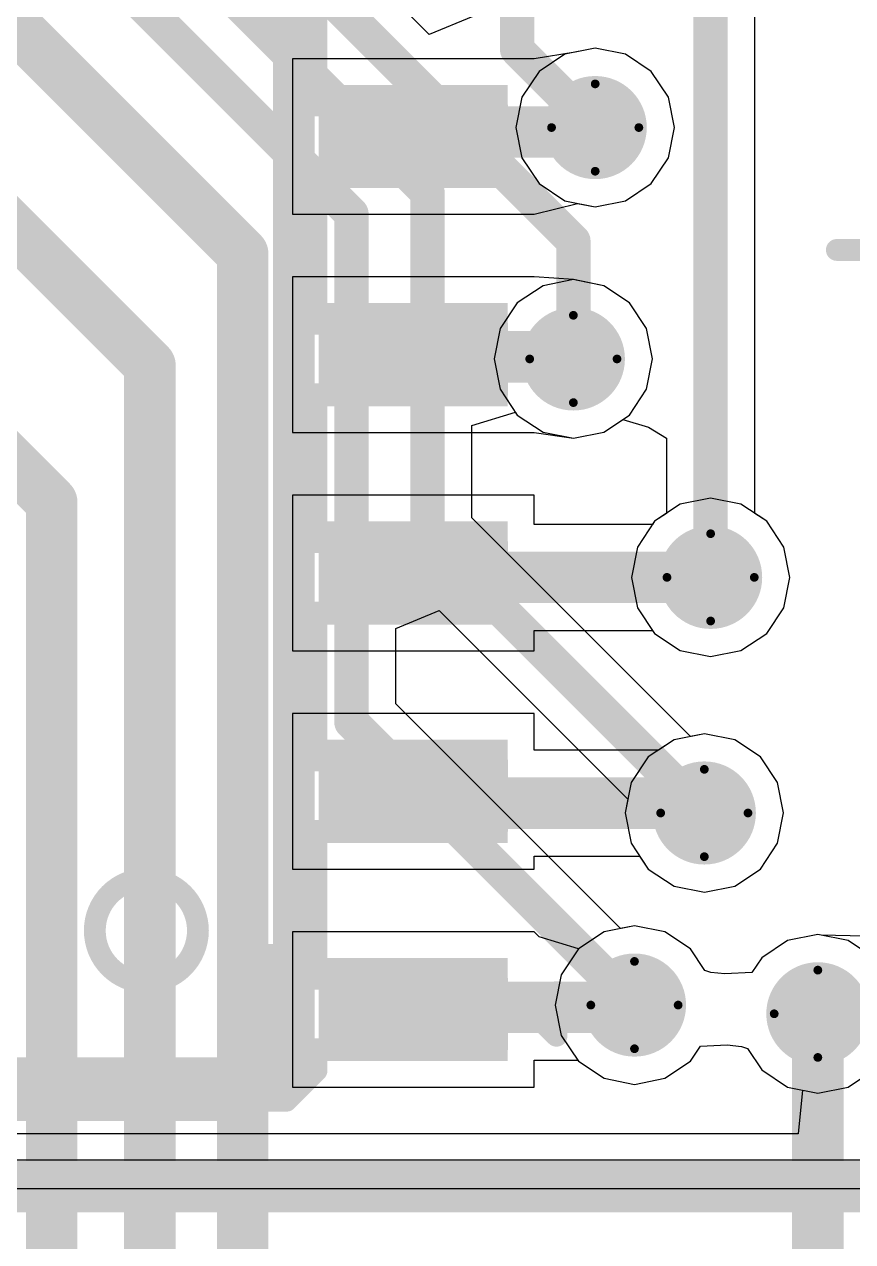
# Model space of a CAD drawing. Header units: millimetres. Extents: x -16 to 330, y -45 to 150.
# Drawn here: x 73.06 to 77.88, y 20.24 to 27.32 of the extents above; entities that cross this region are included whole.
import ezdxf

# ---------------------------------------------------------------- set-up
doc = ezdxf.new("R2010")
doc.units = ezdxf.units.MM
for name, color, linetype in [('BottomLayer', 5, 'Continuous'), ('BottomSolder', 6, 'Continuous'), ('DrillDrawing', 1, 'Continuous'), ('Mechanical13', 56, 'Continuous'), ('MidLayer1', 16, 'Continuous'), ('MidLayer2', 76, 'Continuous'), ('TopLayer', 1, 'Continuous'), ('TopOverlay', 2, 'Continuous'), ('TopPaste', 8, 'Continuous'), ('TopSolder', 216, 'Continuous'), ('ViaHoleLayer', 16, 'Continuous')]:
    doc.layers.add(name, color=color, linetype=linetype)

# ---------------------------------------------------------------- blocks, each defined once
blk = doc.blocks.new('SOP_16_150____68')
at = {"layer": 'TopLayer'}
for points in [[(-3.425, 4.745), (-2.325, 4.745), (-2.325, 4.145), (-3.425, 4.145)], [(-3.425, 3.475), (-2.325, 3.475), (-2.325, 2.875), (-3.425, 2.875)], [(-3.425, 2.205), (-2.325, 2.205), (-2.325, 1.605), (-3.425, 1.605)], [(-3.425, 0.935), (-2.325, 0.935), (-2.325, 0.335), (-3.425, 0.335)], [(-3.425, -0.335), (-2.325, -0.335), (-2.325, -0.935), (-3.425, -0.935)]]:
    blk.add_hatch(color=1, dxfattribs=at).paths.add_polyline_path(points)
at = {"layer": 'TopOverlay'}
blk.add_hatch(color=2, dxfattribs=at).paths.add_polyline_path([(-2.2352, 4.064), (-1.9558, 4.064), (-1.9558, 4.7244), (-2.2352, 4.7244)])
at = {"layer": 'TopPaste'}
for points in [[(-3.425, 4.745), (-2.325, 4.745), (-2.325, 4.145), (-3.425, 4.145)], [(-3.425, 3.475), (-2.325, 3.475), (-2.325, 2.875), (-3.425, 2.875)], [(-3.425, 2.205), (-2.325, 2.205), (-2.325, 1.605), (-3.425, 1.605)], [(-3.425, 0.935), (-2.325, 0.935), (-2.325, 0.335), (-3.425, 0.335)], [(-3.425, -0.335), (-2.325, -0.335), (-2.325, -0.935), (-3.425, -0.935)]]:
    blk.add_hatch(color=8, dxfattribs=at).paths.add_polyline_path(points)
at = {"layer": 'TopSolder'}
for points in [[(-3.425, 4.745), (-2.325, 4.745), (-2.325, 4.145), (-3.425, 4.145)], [(-3.425, 3.475), (-2.325, 3.475), (-2.325, 2.875), (-3.425, 2.875)], [(-3.425, 2.205), (-2.325, 2.205), (-2.325, 1.605), (-3.425, 1.605)], [(-3.425, 0.935), (-2.325, 0.935), (-2.325, 0.335), (-3.425, 0.335)], [(-3.425, -0.335), (-2.325, -0.335), (-2.325, -0.935), (-3.425, -0.935)]]:
    blk.add_hatch(color=216, dxfattribs=at).paths.add_polyline_path(points)
at = {"layer": 'TopOverlay', "const_width": 0.127}
for points in [[(1.905, 5.0292), (-1.905, 5.0292)], [(-1.905, 5.0292), (-1.905, 4.8768)], [(-3.5814, 4.4704), (-3.7084, 4.5974)], [(-3.7084, 4.5974), (-3.7084, 4.3434)], [(-3.5814, 4.4704), (-3.7084, 4.3434)]]:
    blk.add_lwpolyline(points, dxfattribs=at)
at = {"layer": 'TopOverlay', "const_width": 0.0635}
for points in [[(-1.9367, 5.0292, 1), (-1.8733, 5.0292, 1)], [(-1.9367, 5.0292, 1), (-1.8733, 5.0292, 1)], [(-1.9367, 4.8768, 1), (-1.8733, 4.8768, 1)], [(-3.7401, 4.5974, 1), (-3.6766, 4.5974, 1)], [(-3.7401, 4.5974, 1), (-3.6766, 4.5974, 1)], [(-3.6132, 4.4704, 1), (-3.5497, 4.4704, 1)], [(-3.6132, 4.4704, 1), (-3.5497, 4.4704, 1)], [(-3.7401, 4.3434, 1), (-3.6766, 4.3434, 1)], [(-3.7401, 4.3434, 1), (-3.6766, 4.3434, 1)]]:
    blk.add_lwpolyline(points, format="xyb", close=True, dxfattribs=at)

msp = doc.modelspace()

# ---------------------------------------------------------------- hatches: boundary and pattern name
at = {"layer": 'BottomLayer'}
h = msp.add_hatch(color=5, dxfattribs=at)
edge = h.paths.add_edge_path()
edge.add_arc((76.3778, 26.7208), 0.3, 0, 360)
h = msp.add_hatch(color=5, dxfattribs=at)
edge = h.paths.add_edge_path()
edge.add_arc((76.2508, 25.3746), 0.3, 0, 360)
h = msp.add_hatch(color=5, dxfattribs=at)
edge = h.paths.add_edge_path()
edge.add_arc((77.0494, 24.1038), 0.3, 0, 360)
h = msp.add_hatch(color=5, dxfattribs=at)
edge = h.paths.add_edge_path()
edge.add_arc((77.0128, 22.733), 0.3, 0, 360)
h = msp.add_hatch(color=5, dxfattribs=at)
edge = h.paths.add_edge_path()
edge.add_arc((76.6064, 21.6154), 0.3, 0, 360)
h = msp.add_hatch(color=5, dxfattribs=at)
edge = h.paths.add_edge_path()
edge.add_arc((77.6732, 21.5646), 0.3, 0, 360)
at = {"layer": 'BottomSolder'}
h = msp.add_hatch(color=6, dxfattribs=at)
edge = h.paths.add_edge_path()
edge.add_arc((76.3778, 26.7208), 0.15, 0, 360)
h = msp.add_hatch(color=6, dxfattribs=at)
edge = h.paths.add_edge_path()
edge.add_arc((76.2508, 25.3746), 0.15, 0, 360)
h = msp.add_hatch(color=6, dxfattribs=at)
edge = h.paths.add_edge_path()
edge.add_arc((77.0494, 24.1038), 0.15, 0, 360)
h = msp.add_hatch(color=6, dxfattribs=at)
edge = h.paths.add_edge_path()
edge.add_arc((77.0128, 22.733), 0.15, 0, 360)
h = msp.add_hatch(color=6, dxfattribs=at)
edge = h.paths.add_edge_path()
edge.add_arc((76.6064, 21.6154), 0.15, 0, 360)
h = msp.add_hatch(color=6, dxfattribs=at)
edge = h.paths.add_edge_path()
edge.add_arc((77.6732, 21.5646), 0.15, 0, 360)
at = {"layer": 'MidLayer1'}
h = msp.add_hatch(color=16, dxfattribs=at)
edge = h.paths.add_edge_path()
edge.add_arc((76.3778, 26.7208), 0.3, 0, 360)
h = msp.add_hatch(color=16, dxfattribs=at)
edge = h.paths.add_edge_path()
edge.add_arc((76.2508, 25.3746), 0.3, 0, 360)
h = msp.add_hatch(color=16, dxfattribs=at)
edge = h.paths.add_edge_path()
edge.add_arc((77.0494, 24.1038), 0.3, 0, 360)
h = msp.add_hatch(color=16, dxfattribs=at)
edge = h.paths.add_edge_path()
edge.add_arc((77.0128, 22.733), 0.3, 0, 360)
h = msp.add_hatch(color=16, dxfattribs=at)
edge = h.paths.add_edge_path()
edge.add_arc((76.6064, 21.6154), 0.3, 0, 360)
h = msp.add_hatch(color=16, dxfattribs=at)
edge = h.paths.add_edge_path()
edge.add_arc((77.6732, 21.5646), 0.3, 0, 360)
at = {"layer": 'MidLayer2'}
h = msp.add_hatch(color=76, dxfattribs=at)
edge = h.paths.add_edge_path()
edge.add_arc((76.3778, 26.7208), 0.3, 0, 360)
h = msp.add_hatch(color=76, dxfattribs=at)
edge = h.paths.add_edge_path()
edge.add_arc((76.2508, 25.3746), 0.3, 0, 360)
h = msp.add_hatch(color=76, dxfattribs=at)
edge = h.paths.add_edge_path()
edge.add_arc((77.0494, 24.1038), 0.3, 0, 360)
h = msp.add_hatch(color=76, dxfattribs=at)
edge = h.paths.add_edge_path()
edge.add_arc((77.0128, 22.733), 0.3, 0, 360)
h = msp.add_hatch(color=76, dxfattribs=at)
edge = h.paths.add_edge_path()
edge.add_arc((76.6064, 21.6154), 0.3, 0, 360)
h = msp.add_hatch(color=76, dxfattribs=at)
edge = h.paths.add_edge_path()
edge.add_arc((77.6732, 21.5646), 0.3, 0, 360)
at = {"layer": 'TopLayer'}
h = msp.add_hatch(color=1, dxfattribs=at)
edge = h.paths.add_edge_path()
edge.add_arc((76.3778, 26.7208), 0.3, 0, 360)
h = msp.add_hatch(color=1, dxfattribs=at)
edge = h.paths.add_edge_path()
edge.add_arc((76.2508, 25.3746), 0.3, 0, 360)
h = msp.add_hatch(color=1, dxfattribs=at)
edge = h.paths.add_edge_path()
edge.add_arc((77.0494, 24.1038), 0.3, 0, 360)
h = msp.add_hatch(color=1, dxfattribs=at)
edge = h.paths.add_edge_path()
edge.add_arc((77.0128, 22.733), 0.3, 0, 360)
h = msp.add_hatch(color=1, dxfattribs=at)
edge = h.paths.add_edge_path()
edge.add_arc((76.6064, 21.6154), 0.3, 0, 360)
h = msp.add_hatch(color=1, dxfattribs=at)
edge = h.paths.add_edge_path()
edge.add_arc((77.6732, 21.5646), 0.3, 0, 360)
at = {"layer": 'TopSolder'}
h = msp.add_hatch(color=216, dxfattribs=at)
edge = h.paths.add_edge_path()
edge.add_arc((76.3778, 26.7208), 0.15, 0, 360)
h = msp.add_hatch(color=216, dxfattribs=at)
edge = h.paths.add_edge_path()
edge.add_arc((76.2508, 25.3746), 0.15, 0, 360)
h = msp.add_hatch(color=216, dxfattribs=at)
edge = h.paths.add_edge_path()
edge.add_arc((77.0494, 24.1038), 0.15, 0, 360)
h = msp.add_hatch(color=216, dxfattribs=at)
edge = h.paths.add_edge_path()
edge.add_arc((77.0128, 22.733), 0.15, 0, 360)
h = msp.add_hatch(color=216, dxfattribs=at)
edge = h.paths.add_edge_path()
edge.add_arc((76.6064, 21.6154), 0.15, 0, 360)
h = msp.add_hatch(color=216, dxfattribs=at)
edge = h.paths.add_edge_path()
edge.add_arc((77.6732, 21.5646), 0.15, 0, 360)
at = {"layer": 'ViaHoleLayer'}
h = msp.add_hatch(color=16, dxfattribs=at)
edge = h.paths.add_edge_path()
edge.add_arc((76.3778, 26.7208), 0.15, 0, 360)
h = msp.add_hatch(color=16, dxfattribs=at)
edge = h.paths.add_edge_path()
edge.add_arc((76.2508, 25.3746), 0.15, 0, 360)
h = msp.add_hatch(color=16, dxfattribs=at)
edge = h.paths.add_edge_path()
edge.add_arc((77.0494, 24.1038), 0.15, 0, 360)
h = msp.add_hatch(color=16, dxfattribs=at)
edge = h.paths.add_edge_path()
edge.add_arc((77.0128, 22.733), 0.15, 0, 360)
h = msp.add_hatch(color=16, dxfattribs=at)
edge = h.paths.add_edge_path()
edge.add_arc((76.6064, 21.6154), 0.15, 0, 360)
h = msp.add_hatch(color=16, dxfattribs=at)
edge = h.paths.add_edge_path()
edge.add_arc((77.6732, 21.5646), 0.15, 0, 360)

# ---------------------------------------------------------------- linework, layer by layer
at = {"layer": 'BottomLayer'}
for p, q in [((75.4124, 27.2627), (73.9222, 28.7529)), ((77.3068, 24.476), (77.3068, 27.624)), ((75.6664, 27.3679), (75.4124, 27.2627)), ((75.6595, 24.988), (75.9135, 25.065)), ((75.9135, 25.065), (75.9246, 25.0484)), ((75.9246, 25.0484), (76.0743, 24.9485)), ((76.4273, 24.9485), (76.5381, 25.0225)), ((76.5381, 25.0225), (76.6883, 24.9785)), ((75.6595, 24.4502), (75.6595, 24.988)), ((76.0743, 24.9485), (76.2508, 24.9133)), ((76.2508, 24.9133), (76.4273, 24.9485)), ((76.6883, 24.9785), (76.7921, 24.9132)), ((76.7921, 24.9132), (76.7921, 24.476)), ((76.9316, 23.1781), (75.6595, 24.4502)), ((76.7921, 24.476), (76.7233, 24.43)), ((77.3756, 24.43), (77.3068, 24.476)), ((76.7233, 24.43), (76.6233, 24.2803)), ((77.4756, 24.2803), (77.3756, 24.43)), ((76.6233, 24.2803), (76.5882, 24.1038)), ((77.5107, 24.1038), (77.4756, 24.2803)), ((76.5882, 24.1038), (76.6233, 23.9273)), ((77.4756, 23.9273), (77.5107, 24.1038)), ((75.2169, 23.8058), (75.4709, 23.911)), ((75.4709, 23.911), (76.5677, 22.8142)), ((76.6233, 23.9273), (76.7233, 23.7777)), ((77.3756, 23.7777), (77.4756, 23.9273)), ((75.2169, 23.3688), (75.2169, 23.8058)), ((76.7233, 23.7777), (76.8729, 23.6777)), ((77.226, 23.6777), (77.3756, 23.7777)), ((76.8729, 23.6777), (77.0494, 23.6426)), ((77.0494, 23.6426), (77.226, 23.6777)), ((76.5252, 22.0605), (75.2169, 23.3688)), ((77.0128, 23.1943), (76.9316, 23.1781)), ((77.1893, 23.1592), (77.0128, 23.1943)), ((77.3389, 23.0592), (77.1893, 23.1592)), ((77.4389, 22.9095), (77.3389, 23.0592)), ((77.474, 22.733), (77.4389, 22.9095)), ((76.5677, 22.8142), (76.5515, 22.733)), ((76.5515, 22.733), (76.5866, 22.5565)), ((77.4389, 22.5565), (77.474, 22.733)), ((76.5866, 22.5565), (76.6866, 22.4068)), ((77.3389, 22.4068), (77.4389, 22.5565)), ((76.6866, 22.4068), (76.8363, 22.3069)), ((77.1893, 22.3069), (77.3389, 22.4068)), ((76.8363, 22.3069), (77.0128, 22.2717)), ((77.0128, 22.2717), (77.1893, 22.3069)), ((76.6064, 22.0767), (76.5252, 22.0605)), ((76.7829, 22.0416), (76.6064, 22.0767)), ((76.9325, 21.9416), (76.7829, 22.0416)), ((77.4967, 21.9908), (77.347, 21.8908)), ((77.6732, 22.0259), (77.4967, 21.9908)), ((77.8497, 21.9908), (77.6732, 22.0259)), ((77.9993, 21.8908), (77.8497, 21.9908)), ((77.0156, 21.8172), (76.9325, 21.9416)), ((77.347, 21.8908), (77.2891, 21.8041)), ((77.051, 21.8056), (77.0156, 21.8172)), ((77.1329, 21.7967), (77.051, 21.8056)), ((77.2891, 21.8041), (77.1329, 21.7967)), ((69.9554, 20.5486), (86.9554, 20.5486))]:
    msp.add_line(p, q, dxfattribs=at)
for points, const_width in [([(75.9238, 27.1748), (75.9238, 32.4945)], 0.2), ([(71.1044, 29.2092), (74.3266, 25.987)], 0.3), ([(73.6649, 28.6463), (76.2508, 26.0604)], 0.2), ([(73.2373, 28.5074), (75.4022, 26.3425)], 0.2), ([(72.7939, 28.3842), (74.9595, 26.2186)], 0.2), ([(77.0494, 24.1038), (77.0494, 27.624)], 0.2), ([(75.9238, 27.1748), (76.3778, 26.7208)], 0.2), ([(71.1044, 26.6526), (73.2156, 24.5414)], 0.3), ([(72.5172, 26.6076), (73.787, 25.3378)], 0.3), ([(75.4022, 24.3436), (75.4022, 26.3425)], 0.2), ([(74.9595, 23.2622), (74.9595, 26.2186)], 0.2), ([(74.3266, 18.4839), (74.3266, 25.987)], 0.3), ([(76.2508, 25.3746), (76.2508, 26.0604)], 0.2), ([(73.787, 18.923), (73.787, 25.3378)], 0.3), ([(73.2156, 19.4189), (73.2156, 24.5414)], 0.3), ([(75.4022, 24.3436), (77.0128, 22.733)], 0.2), ([(74.9595, 23.2622), (76.6064, 21.6154)], 0.2), ([(77.6732, 18.3134), (77.6732, 21.5646)], 0.3)]:
    msp.add_lwpolyline(points, dxfattribs=dict(at, const_width=const_width))
for points, const_width in [([(75.8738, 27.1748, 1), (75.9738, 27.1748, 1)], 0.1), ([(75.8738, 27.1748, 1), (75.9738, 27.1748, 1)], 0.1), ([(76.3278, 26.7208, 1), (76.4278, 26.7208, 1)], 0.1), ([(75.3522, 26.3425, 1), (75.4522, 26.3425, 1)], 0.1), ([(75.3522, 26.3425, 1), (75.4522, 26.3425, 1)], 0.1), ([(74.9095, 26.2186, 1), (75.0095, 26.2186, 1)], 0.1), ([(74.9095, 26.2186, 1), (75.0095, 26.2186, 1)], 0.1), ([(74.2516, 25.987, 1), (74.4016, 25.987, 1)], 0.15), ([(74.2516, 25.987, 1), (74.4016, 25.987, 1)], 0.15), ([(76.2008, 26.0604, 1), (76.3008, 26.0604, 1)], 0.1), ([(76.2008, 26.0604, 1), (76.3008, 26.0604, 1)], 0.1), ([(73.712, 25.3378, 1), (73.862, 25.3378, 1)], 0.15), ([(73.712, 25.3378, 1), (73.862, 25.3378, 1)], 0.15), ([(76.2008, 25.3746, 1), (76.3008, 25.3746, 1)], 0.1), ([(73.1406, 24.5414, 1), (73.2906, 24.5414, 1)], 0.15), ([(73.1406, 24.5414, 1), (73.2906, 24.5414, 1)], 0.15), ([(75.3522, 24.3436, 1), (75.4522, 24.3436, 1)], 0.1), ([(75.3522, 24.3436, 1), (75.4522, 24.3436, 1)], 0.1), ([(76.9994, 24.1038, 1), (77.0994, 24.1038, 1)], 0.1), ([(74.9095, 23.2622, 1), (75.0095, 23.2622, 1)], 0.1), ([(74.9095, 23.2622, 1), (75.0095, 23.2622, 1)], 0.1), ([(76.9628, 22.733, 1), (77.0628, 22.733, 1)], 0.1), ([(76.5564, 21.6154, 1), (76.6564, 21.6154, 1)], 0.1), ([(77.5982, 21.5646, 1), (77.7482, 21.5646, 1)], 0.15)]:
    msp.add_lwpolyline(points, format="xyb", close=True, dxfattribs=dict(at, const_width=const_width))
at = {"layer": 'DrillDrawing', "const_width": 0.0508}
for points in [[(76.1238, 26.7208), (76.3778, 26.9748)], [(76.3778, 26.9748), (76.6318, 26.7208)], [(76.1238, 26.7208), (76.3778, 26.4668)], [(76.3778, 26.4668), (76.6318, 26.7208)], [(75.9968, 25.3746), (76.2508, 25.6286)], [(76.2508, 25.6286), (76.5048, 25.3746)], [(75.9968, 25.3746), (76.2508, 25.1206)], [(76.2508, 25.1206), (76.5048, 25.3746)], [(76.7954, 24.1038), (77.0494, 24.3578)], [(77.0494, 24.3578), (77.3034, 24.1038)], [(76.7954, 24.1038), (77.0494, 23.8498)], [(77.0494, 23.8498), (77.3034, 24.1038)], [(76.7588, 22.733), (77.0128, 22.987)], [(77.0128, 22.987), (77.2668, 22.733)], [(76.7588, 22.733), (77.0128, 22.479)], [(77.0128, 22.479), (77.2668, 22.733)], [(76.3524, 21.6154), (76.6064, 21.8694)], [(76.6064, 21.8694), (76.8604, 21.6154)], [(77.4192, 21.5646), (77.6732, 21.8186)], [(77.6732, 21.8186), (77.9272, 21.5646)], [(76.3524, 21.6154), (76.6064, 21.3614)], [(76.6064, 21.3614), (76.8604, 21.6154)], [(77.4192, 21.5646), (77.6732, 21.3106)], [(77.6732, 21.3106), (77.9272, 21.5646)]]:
    msp.add_lwpolyline(points, dxfattribs=at)
at = {"layer": 'DrillDrawing', "const_width": 0.0254}
for points in [[(76.3651, 26.9748, 1), (76.3905, 26.9748, 1)], [(76.3651, 26.9748, 1), (76.3905, 26.9748, 1)], [(76.1111, 26.7208, 1), (76.1365, 26.7208, 1)], [(76.1111, 26.7208, 1), (76.1365, 26.7208, 1)], [(76.6191, 26.7208, 1), (76.6445, 26.7208, 1)], [(76.6191, 26.7208, 1), (76.6445, 26.7208, 1)], [(76.3651, 26.4668, 1), (76.3905, 26.4668, 1)], [(76.3651, 26.4668, 1), (76.3905, 26.4668, 1)], [(76.2381, 25.6286, 1), (76.2635, 25.6286, 1)], [(76.2381, 25.6286, 1), (76.2635, 25.6286, 1)], [(75.9841, 25.3746, 1), (76.0095, 25.3746, 1)], [(75.9841, 25.3746, 1), (76.0095, 25.3746, 1)], [(76.4921, 25.3746, 1), (76.5175, 25.3746, 1)], [(76.4921, 25.3746, 1), (76.5175, 25.3746, 1)], [(76.2381, 25.1206, 1), (76.2635, 25.1206, 1)], [(76.2381, 25.1206, 1), (76.2635, 25.1206, 1)], [(77.0367, 24.3578, 1), (77.0621, 24.3578, 1)], [(77.0367, 24.3578, 1), (77.0621, 24.3578, 1)], [(76.7827, 24.1038, 1), (76.8081, 24.1038, 1)], [(76.7827, 24.1038, 1), (76.8081, 24.1038, 1)], [(77.2907, 24.1038, 1), (77.3161, 24.1038, 1)], [(77.2907, 24.1038, 1), (77.3161, 24.1038, 1)], [(77.0367, 23.8498, 1), (77.0621, 23.8498, 1)], [(77.0367, 23.8498, 1), (77.0621, 23.8498, 1)], [(77.0001, 22.987, 1), (77.0255, 22.987, 1)], [(77.0001, 22.987, 1), (77.0255, 22.987, 1)], [(76.7461, 22.733, 1), (76.7715, 22.733, 1)], [(76.7461, 22.733, 1), (76.7715, 22.733, 1)], [(77.2541, 22.733, 1), (77.2795, 22.733, 1)], [(77.2541, 22.733, 1), (77.2795, 22.733, 1)], [(77.0001, 22.479, 1), (77.0255, 22.479, 1)], [(77.0001, 22.479, 1), (77.0255, 22.479, 1)], [(76.5937, 21.8694, 1), (76.6191, 21.8694, 1)], [(76.5937, 21.8694, 1), (76.6191, 21.8694, 1)], [(77.6605, 21.8186, 1), (77.6859, 21.8186, 1)], [(77.6605, 21.8186, 1), (77.6859, 21.8186, 1)], [(76.3397, 21.6154, 1), (76.3651, 21.6154, 1)], [(76.3397, 21.6154, 1), (76.3651, 21.6154, 1)], [(76.8477, 21.6154, 1), (76.8731, 21.6154, 1)], [(76.8477, 21.6154, 1), (76.8731, 21.6154, 1)], [(77.4065, 21.5646, 1), (77.4319, 21.5646, 1)], [(77.4065, 21.5646, 1), (77.4319, 21.5646, 1)], [(76.5937, 21.3614, 1), (76.6191, 21.3614, 1)], [(76.5937, 21.3614, 1), (76.6191, 21.3614, 1)], [(77.6605, 21.3106, 1), (77.6859, 21.3106, 1)], [(77.6605, 21.3106, 1), (77.6859, 21.3106, 1)]]:
    msp.add_lwpolyline(points, format="xyb", close=True, dxfattribs=at)
at = {"layer": 'Mechanical13', "const_width": 0.127}
for points in [[(74.6812, 21.2713), (74.6812, 30.7463)], [(74.5664, 21.3287), (74.5664, 30.6889)], [(74.7562, 26.8488), (74.7562, 27.7088)], [(74.6812, 26.8488), (75.0062, 26.8488)], [(75.0062, 26.8488), (75.3062, 26.8488)], [(75.0062, 26.4388), (75.0062, 26.8488)], [(75.3062, 26.8488), (75.4062, 26.8488)], [(75.3062, 26.4388), (75.3062, 26.8488)], [(75.4062, 26.8488), (75.8062, 26.8488)], [(75.4062, 26.4388), (75.4062, 26.8488)], [(75.8062, 26.4388), (75.8062, 26.8488)], [(74.6812, 26.4388), (75.0062, 26.4388)], [(74.7562, 25.5788), (74.7562, 26.4388)], [(75.0062, 26.4388), (75.3062, 26.4388)], [(75.3062, 26.4388), (75.4062, 26.4388)], [(75.4062, 26.4388), (75.8062, 26.4388)], [(77.7839, 26.0088), (81.7562, 26.0088)], [(77.7839, 26.0088), (81.7562, 26.0088)], [(74.6812, 25.5788), (75.0062, 25.5788)], [(75.0062, 25.5788), (75.3062, 25.5788)], [(75.0062, 25.1688), (75.0062, 25.5788)], [(75.3062, 25.5788), (75.4062, 25.5788)], [(75.3062, 25.1688), (75.3062, 25.5788)], [(75.4062, 25.5788), (75.8062, 25.5788)], [(75.4062, 25.1688), (75.4062, 25.5788)], [(75.8062, 25.1688), (75.8062, 25.5788)], [(74.6812, 25.1688), (75.0062, 25.1688)], [(74.7562, 24.3088), (74.7562, 25.1688)], [(75.0062, 25.1688), (75.3062, 25.1688)], [(75.3062, 25.1688), (75.4062, 25.1688)], [(75.4062, 25.1688), (75.8062, 25.1688)], [(74.6812, 24.3088), (75.0062, 24.3088)], [(75.0062, 24.3088), (75.3062, 24.3088)], [(75.0062, 23.8988), (75.0062, 24.3088)], [(75.3062, 24.3088), (75.4062, 24.3088)], [(75.3062, 23.8988), (75.3062, 24.3088)], [(75.4062, 24.3088), (75.8062, 24.3088)], [(75.4062, 23.8988), (75.4062, 24.3088)], [(75.8062, 23.8988), (75.8062, 24.3088)], [(74.6812, 23.8988), (75.0062, 23.8988)], [(74.7562, 23.0388), (74.7562, 23.8988)], [(75.0062, 23.8988), (75.3062, 23.8988)], [(75.3062, 23.8988), (75.4062, 23.8988)], [(75.4062, 23.8988), (75.8062, 23.8988)], [(74.6812, 23.0388), (75.0062, 23.0388)], [(75.0062, 23.0388), (75.3062, 23.0388)], [(75.0062, 22.6288), (75.0062, 23.0388)], [(75.3062, 23.0388), (75.4062, 23.0388)], [(75.3062, 22.6288), (75.3062, 23.0388)], [(75.4062, 23.0388), (75.8062, 23.0388)], [(75.4062, 22.6288), (75.4062, 23.0388)], [(75.8062, 22.6288), (75.8062, 23.0388)], [(74.6812, 22.6288), (75.0062, 22.6288)], [(74.7562, 21.7688), (74.7562, 22.6288)], [(75.0062, 22.6288), (75.3062, 22.6288)], [(75.3062, 22.6288), (75.4062, 22.6288)], [(75.4062, 22.6288), (75.8062, 22.6288)], [(74.6812, 21.7688), (75.0062, 21.7688)], [(75.0062, 21.7688), (75.3062, 21.7688)], [(75.0062, 21.3588), (75.0062, 21.7688)], [(75.3062, 21.7688), (75.4062, 21.7688)], [(75.3062, 21.3588), (75.3062, 21.7688)], [(75.4062, 21.7688), (75.8062, 21.7688)], [(75.4062, 21.3588), (75.4062, 21.7688)], [(75.8062, 21.3588), (75.8062, 21.7688)], [(74.4863, 21.2486), (74.5664, 21.3287)], [(74.5664, 21.3287), (74.7562, 21.2338)], [(74.6812, 21.3588), (75.0062, 21.3588)], [(74.7562, 21.2338), (74.7562, 21.3588)], [(75.0062, 21.3588), (75.3062, 21.3588)], [(75.3062, 21.3588), (75.4062, 21.3588)], [(75.4062, 21.3588), (75.8062, 21.3588)], [(74.5437, 21.1338), (74.6812, 21.2713)], [(71.1262, 21.2486), (74.4863, 21.2486)], [(74.4863, 21.2486), (74.5812, 21.0588)], [(74.5812, 21.0588), (74.7562, 21.2338)], [(71.0687, 21.1338), (74.5437, 21.1338)], [(71.0312, 21.0588), (74.5812, 21.0588)]]:
    msp.add_lwpolyline(points, dxfattribs=at)
at = {"layer": 'Mechanical13'}
for points, const_width in [([(74.6495, 26.8488, 1), (74.713, 26.8488, 1)], 0.0635), ([(74.7245, 26.8488, 1), (74.788, 26.8488, 1)], 0.0635), ([(74.9745, 26.8488, 1), (75.038, 26.8488, 1)], 0.0635), ([(74.9745, 26.8488, 1), (75.038, 26.8488, 1)], 0.0635), ([(74.9745, 26.8488, 1), (75.038, 26.8488, 1)], 0.0635), ([(75.2745, 26.8488, 1), (75.338, 26.8488, 1)], 0.0635), ([(75.2745, 26.8488, 1), (75.338, 26.8488, 1)], 0.0635), ([(75.2745, 26.8488, 1), (75.338, 26.8488, 1)], 0.0635), ([(75.3745, 26.8488, 1), (75.438, 26.8488, 1)], 0.0635), ([(75.3745, 26.8488, 1), (75.438, 26.8488, 1)], 0.0635), ([(75.3745, 26.8488, 1), (75.438, 26.8488, 1)], 0.0635), ([(75.7745, 26.8488, 1), (75.838, 26.8488, 1)], 0.0635), ([(75.7745, 26.8488, 1), (75.838, 26.8488, 1)], 0.0635), ([(74.6495, 26.4388, 1), (74.713, 26.4388, 1)], 0.0635), ([(74.7245, 26.4388, 1), (74.788, 26.4388, 1)], 0.0635), ([(74.9745, 26.4388, 1), (75.038, 26.4388, 1)], 0.0635), ([(74.9745, 26.4388, 1), (75.038, 26.4388, 1)], 0.0635), ([(74.9745, 26.4388, 1), (75.038, 26.4388, 1)], 0.0635), ([(75.2745, 26.4388, 1), (75.338, 26.4388, 1)], 0.0635), ([(75.2745, 26.4388, 1), (75.338, 26.4388, 1)], 0.0635), ([(75.2745, 26.4388, 1), (75.338, 26.4388, 1)], 0.0635), ([(75.3745, 26.4388, 1), (75.438, 26.4388, 1)], 0.0635), ([(75.3745, 26.4388, 1), (75.438, 26.4388, 1)], 0.0635), ([(75.3745, 26.4388, 1), (75.438, 26.4388, 1)], 0.0635), ([(75.7745, 26.4388, 1), (75.838, 26.4388, 1)], 0.0635), ([(75.7745, 26.4388, 1), (75.838, 26.4388, 1)], 0.0635), ([(77.7521, 26.0088, 1), (77.8156, 26.0088, 1)], 0.0635), ([(77.7521, 26.0088, 1), (77.8156, 26.0088, 1)], 0.0635), ([(74.6495, 25.5788, 1), (74.713, 25.5788, 1)], 0.0635), ([(74.7245, 25.5788, 1), (74.788, 25.5788, 1)], 0.0635), ([(74.9745, 25.5788, 1), (75.038, 25.5788, 1)], 0.0635), ([(74.9745, 25.5788, 1), (75.038, 25.5788, 1)], 0.0635), ([(74.9745, 25.5788, 1), (75.038, 25.5788, 1)], 0.0635), ([(75.2745, 25.5788, 1), (75.338, 25.5788, 1)], 0.0635), ([(75.2745, 25.5788, 1), (75.338, 25.5788, 1)], 0.0635), ([(75.2745, 25.5788, 1), (75.338, 25.5788, 1)], 0.0635), ([(75.3745, 25.5788, 1), (75.438, 25.5788, 1)], 0.0635), ([(75.3745, 25.5788, 1), (75.438, 25.5788, 1)], 0.0635), ([(75.3745, 25.5788, 1), (75.438, 25.5788, 1)], 0.0635), ([(75.7745, 25.5788, 1), (75.838, 25.5788, 1)], 0.0635), ([(75.7745, 25.5788, 1), (75.838, 25.5788, 1)], 0.0635), ([(74.6495, 25.1688, 1), (74.713, 25.1688, 1)], 0.0635), ([(74.7245, 25.1688, 1), (74.788, 25.1688, 1)], 0.0635), ([(74.9745, 25.1688, 1), (75.038, 25.1688, 1)], 0.0635), ([(74.9745, 25.1688, 1), (75.038, 25.1688, 1)], 0.0635), ([(74.9745, 25.1688, 1), (75.038, 25.1688, 1)], 0.0635), ([(75.2745, 25.1688, 1), (75.338, 25.1688, 1)], 0.0635), ([(75.2745, 25.1688, 1), (75.338, 25.1688, 1)], 0.0635), ([(75.2745, 25.1688, 1), (75.338, 25.1688, 1)], 0.0635), ([(75.3745, 25.1688, 1), (75.438, 25.1688, 1)], 0.0635), ([(75.3745, 25.1688, 1), (75.438, 25.1688, 1)], 0.0635), ([(75.3745, 25.1688, 1), (75.438, 25.1688, 1)], 0.0635), ([(75.7745, 25.1688, 1), (75.838, 25.1688, 1)], 0.0635), ([(75.7745, 25.1688, 1), (75.838, 25.1688, 1)], 0.0635), ([(74.6495, 24.3088, 1), (74.713, 24.3088, 1)], 0.0635), ([(74.7245, 24.3088, 1), (74.788, 24.3088, 1)], 0.0635), ([(74.9745, 24.3088, 1), (75.038, 24.3088, 1)], 0.0635), ([(74.9745, 24.3088, 1), (75.038, 24.3088, 1)], 0.0635), ([(74.9745, 24.3088, 1), (75.038, 24.3088, 1)], 0.0635), ([(75.2745, 24.3088, 1), (75.338, 24.3088, 1)], 0.0635), ([(75.2745, 24.3088, 1), (75.338, 24.3088, 1)], 0.0635), ([(75.2745, 24.3088, 1), (75.338, 24.3088, 1)], 0.0635), ([(75.3745, 24.3088, 1), (75.438, 24.3088, 1)], 0.0635), ([(75.3745, 24.3088, 1), (75.438, 24.3088, 1)], 0.0635), ([(75.3745, 24.3088, 1), (75.438, 24.3088, 1)], 0.0635), ([(75.7745, 24.3088, 1), (75.838, 24.3088, 1)], 0.0635), ([(75.7745, 24.3088, 1), (75.838, 24.3088, 1)], 0.0635), ([(74.6495, 23.8988, 1), (74.713, 23.8988, 1)], 0.0635), ([(74.7245, 23.8988, 1), (74.788, 23.8988, 1)], 0.0635), ([(74.9745, 23.8988, 1), (75.038, 23.8988, 1)], 0.0635), ([(74.9745, 23.8988, 1), (75.038, 23.8988, 1)], 0.0635), ([(74.9745, 23.8988, 1), (75.038, 23.8988, 1)], 0.0635), ([(75.2745, 23.8988, 1), (75.338, 23.8988, 1)], 0.0635), ([(75.2745, 23.8988, 1), (75.338, 23.8988, 1)], 0.0635), ([(75.2745, 23.8988, 1), (75.338, 23.8988, 1)], 0.0635), ([(75.3745, 23.8988, 1), (75.438, 23.8988, 1)], 0.0635), ([(75.3745, 23.8988, 1), (75.438, 23.8988, 1)], 0.0635), ([(75.3745, 23.8988, 1), (75.438, 23.8988, 1)], 0.0635), ([(75.7745, 23.8988, 1), (75.838, 23.8988, 1)], 0.0635), ([(75.7745, 23.8988, 1), (75.838, 23.8988, 1)], 0.0635), ([(74.6495, 23.0388, 1), (74.713, 23.0388, 1)], 0.0635), ([(74.7245, 23.0388, 1), (74.788, 23.0388, 1)], 0.0635), ([(74.9745, 23.0388, 1), (75.038, 23.0388, 1)], 0.0635), ([(74.9745, 23.0388, 1), (75.038, 23.0388, 1)], 0.0635), ([(74.9745, 23.0388, 1), (75.038, 23.0388, 1)], 0.0635), ([(75.2745, 23.0388, 1), (75.338, 23.0388, 1)], 0.0635), ([(75.2745, 23.0388, 1), (75.338, 23.0388, 1)], 0.0635), ([(75.2745, 23.0388, 1), (75.338, 23.0388, 1)], 0.0635), ([(75.3745, 23.0388, 1), (75.438, 23.0388, 1)], 0.0635), ([(75.3745, 23.0388, 1), (75.438, 23.0388, 1)], 0.0635), ([(75.3745, 23.0388, 1), (75.438, 23.0388, 1)], 0.0635), ([(75.7745, 23.0388, 1), (75.838, 23.0388, 1)], 0.0635), ([(75.7745, 23.0388, 1), (75.838, 23.0388, 1)], 0.0635), ([(74.6495, 22.6288, 1), (74.713, 22.6288, 1)], 0.0635), ([(74.7245, 22.6288, 1), (74.788, 22.6288, 1)], 0.0635), ([(74.9745, 22.6288, 1), (75.038, 22.6288, 1)], 0.0635), ([(74.9745, 22.6288, 1), (75.038, 22.6288, 1)], 0.0635), ([(74.9745, 22.6288, 1), (75.038, 22.6288, 1)], 0.0635), ([(75.2745, 22.6288, 1), (75.338, 22.6288, 1)], 0.0635), ([(75.2745, 22.6288, 1), (75.338, 22.6288, 1)], 0.0635), ([(75.2745, 22.6288, 1), (75.338, 22.6288, 1)], 0.0635), ([(75.3745, 22.6288, 1), (75.438, 22.6288, 1)], 0.0635), ([(75.3745, 22.6288, 1), (75.438, 22.6288, 1)], 0.0635), ([(75.3745, 22.6288, 1), (75.438, 22.6288, 1)], 0.0635), ([(75.7745, 22.6288, 1), (75.838, 22.6288, 1)], 0.0635), ([(75.7745, 22.6288, 1), (75.838, 22.6288, 1)], 0.0635), ([(74.0664, 22.0486, 1), (73.4664, 22.0486, 1)], 0.127), ([(73.4347, 22.0486, 1), (73.4982, 22.0486, 1)], 0.0635), ([(74.0347, 22.0486, 1), (74.0982, 22.0486, 1)], 0.0635), ([(74.6495, 21.7688, 1), (74.713, 21.7688, 1)], 0.0635), ([(74.7245, 21.7688, 1), (74.788, 21.7688, 1)], 0.0635), ([(74.9745, 21.7688, 1), (75.038, 21.7688, 1)], 0.0635), ([(74.9745, 21.7688, 1), (75.038, 21.7688, 1)], 0.0635), ([(74.9745, 21.7688, 1), (75.038, 21.7688, 1)], 0.0635), ([(75.2745, 21.7688, 1), (75.338, 21.7688, 1)], 0.0635), ([(75.2745, 21.7688, 1), (75.338, 21.7688, 1)], 0.0635), ([(75.2745, 21.7688, 1), (75.338, 21.7688, 1)], 0.0635), ([(75.3745, 21.7688, 1), (75.438, 21.7688, 1)], 0.0635), ([(75.3745, 21.7688, 1), (75.438, 21.7688, 1)], 0.0635), ([(75.3745, 21.7688, 1), (75.438, 21.7688, 1)], 0.0635), ([(75.7745, 21.7688, 1), (75.838, 21.7688, 1)], 0.0635), ([(75.7745, 21.7688, 1), (75.838, 21.7688, 1)], 0.0635), ([(74.5347, 21.3287, 1), (74.5982, 21.3287, 1)], 0.0635), ([(74.5347, 21.3287, 1), (74.5982, 21.3287, 1)], 0.0635), ([(74.5347, 21.3287, 1), (74.5982, 21.3287, 1)], 0.0635), ([(74.6495, 21.3588, 1), (74.713, 21.3588, 1)], 0.0635), ([(74.7245, 21.3588, 1), (74.788, 21.3588, 1)], 0.0635), ([(74.9745, 21.3588, 1), (75.038, 21.3588, 1)], 0.0635), ([(74.9745, 21.3588, 1), (75.038, 21.3588, 1)], 0.0635), ([(74.9745, 21.3588, 1), (75.038, 21.3588, 1)], 0.0635), ([(75.2745, 21.3588, 1), (75.338, 21.3588, 1)], 0.0635), ([(75.2745, 21.3588, 1), (75.338, 21.3588, 1)], 0.0635), ([(75.2745, 21.3588, 1), (75.338, 21.3588, 1)], 0.0635), ([(75.3745, 21.3588, 1), (75.438, 21.3588, 1)], 0.0635), ([(75.3745, 21.3588, 1), (75.438, 21.3588, 1)], 0.0635), ([(75.3745, 21.3588, 1), (75.438, 21.3588, 1)], 0.0635), ([(75.7745, 21.3588, 1), (75.838, 21.3588, 1)], 0.0635), ([(75.7745, 21.3588, 1), (75.838, 21.3588, 1)], 0.0635), ([(74.6495, 21.2713, 1), (74.713, 21.2713, 1)], 0.0635), ([(74.6495, 21.2713, 1), (74.713, 21.2713, 1)], 0.0635), ([(74.4546, 21.2486, 1), (74.5181, 21.2486, 1)], 0.0635), ([(74.4546, 21.2486, 1), (74.5181, 21.2486, 1)], 0.0635), ([(74.4546, 21.2486, 1), (74.5181, 21.2486, 1)], 0.0635), ([(74.7245, 21.2338, 1), (74.788, 21.2338, 1)], 0.0635), ([(74.7245, 21.2338, 1), (74.788, 21.2338, 1)], 0.0635), ([(74.7245, 21.2338, 1), (74.788, 21.2338, 1)], 0.0635), ([(74.512, 21.1338, 1), (74.5755, 21.1338, 1)], 0.0635), ([(74.512, 21.1338, 1), (74.5755, 21.1338, 1)], 0.0635), ([(74.5495, 21.0588, 1), (74.613, 21.0588, 1)], 0.0635), ([(74.5495, 21.0588, 1), (74.613, 21.0588, 1)], 0.0635), ([(74.5495, 21.0588, 1), (74.613, 21.0588, 1)], 0.0635)]:
    msp.add_lwpolyline(points, format="xyb", close=True, dxfattribs=dict(at, const_width=const_width))
at = {"layer": 'MidLayer1'}
for p, q in [((76.2013, 27.147), (76.0516, 27.047)), ((76.3778, 27.1821), (76.2013, 27.147)), ((76.5543, 27.147), (76.3778, 27.1821)), ((76.7039, 27.047), (76.5543, 27.147)), ((76.0516, 27.047), (75.9516, 26.8973)), ((76.8039, 26.8973), (76.7039, 27.047)), ((75.9516, 26.8973), (75.9165, 26.7208)), ((76.839, 26.7208), (76.8039, 26.8973)), ((75.9165, 26.7208), (75.9516, 26.5443)), ((76.8039, 26.5443), (76.839, 26.7208)), ((75.9516, 26.5443), (76.0516, 26.3946)), ((76.7039, 26.3946), (76.8039, 26.5443)), ((76.0516, 26.3946), (76.2013, 26.2947)), ((76.5543, 26.2947), (76.7039, 26.3946)), ((76.2013, 26.2947), (76.3778, 26.2595)), ((76.3778, 26.2595), (76.5543, 26.2947)), ((76.0743, 25.8008), (75.9246, 25.7008)), ((76.2508, 25.8359), (76.0743, 25.8008)), ((76.4273, 25.8008), (76.2508, 25.8359)), ((76.5769, 25.7008), (76.4273, 25.8008)), ((75.9246, 25.7008), (75.8246, 25.5511)), ((76.6769, 25.5511), (76.5769, 25.7008)), ((75.8246, 25.5511), (75.7895, 25.3746)), ((76.712, 25.3746), (76.6769, 25.5511)), ((75.7895, 25.3746), (75.8246, 25.1981)), ((76.6769, 25.1981), (76.712, 25.3746)), ((75.8246, 25.1981), (75.9246, 25.0484)), ((76.5769, 25.0484), (76.6769, 25.1981)), ((75.9246, 25.0484), (76.0743, 24.9485)), ((76.4273, 24.9485), (76.5769, 25.0484)), ((76.0743, 24.9485), (76.2508, 24.9133)), ((76.2508, 24.9133), (76.4273, 24.9485)), ((76.8729, 24.53), (76.7233, 24.43)), ((77.0494, 24.5651), (76.8729, 24.53)), ((77.226, 24.53), (77.0494, 24.5651)), ((77.3756, 24.43), (77.226, 24.53)), ((76.7233, 24.43), (76.6233, 24.2803)), ((77.4756, 24.2803), (77.3756, 24.43)), ((76.6233, 24.2803), (76.5882, 24.1038)), ((77.5107, 24.1038), (77.4756, 24.2803)), ((76.5882, 24.1038), (76.6233, 23.9273)), ((77.4756, 23.9273), (77.5107, 24.1038)), ((76.6233, 23.9273), (76.7233, 23.7777)), ((77.3756, 23.7777), (77.4756, 23.9273)), ((76.7233, 23.7777), (76.8729, 23.6777)), ((77.226, 23.6777), (77.3756, 23.7777)), ((76.8729, 23.6777), (77.0494, 23.6426)), ((77.0494, 23.6426), (77.226, 23.6777)), ((77.0128, 23.1943), (76.8363, 23.1592)), ((77.1893, 23.1592), (77.0128, 23.1943)), ((76.8363, 23.1592), (76.6866, 23.0592)), ((77.3389, 23.0592), (77.1893, 23.1592)), ((76.6866, 23.0592), (76.5866, 22.9095)), ((77.4389, 22.9095), (77.3389, 23.0592)), ((76.5866, 22.9095), (76.5515, 22.733)), ((77.474, 22.733), (77.4389, 22.9095)), ((76.5515, 22.733), (76.5866, 22.5565)), ((77.4389, 22.5565), (77.474, 22.733)), ((76.5866, 22.5565), (76.6866, 22.4068)), ((77.3389, 22.4068), (77.4389, 22.5565)), ((76.6866, 22.4068), (76.8363, 22.3069)), ((77.1893, 22.3069), (77.3389, 22.4068)), ((76.8363, 22.3069), (77.0128, 22.2717)), ((77.0128, 22.2717), (77.1893, 22.3069)), ((76.4299, 22.0416), (76.2802, 21.9416)), ((76.6064, 22.0767), (76.4299, 22.0416)), ((76.7829, 22.0416), (76.6064, 22.0767)), ((76.9325, 21.9416), (76.7829, 22.0416)), ((77.4967, 21.9908), (77.347, 21.8908)), ((77.6732, 22.0259), (77.4967, 21.9908)), ((77.8497, 21.9908), (77.6732, 22.0259)), ((77.9993, 21.8908), (77.8497, 21.9908)), ((76.2802, 21.9416), (76.1802, 21.7919)), ((77.0156, 21.8172), (76.9325, 21.9416)), ((77.347, 21.8908), (77.2891, 21.8041)), ((77.051, 21.8056), (77.0156, 21.8172)), ((76.1802, 21.7919), (76.1451, 21.6154)), ((77.1329, 21.7967), (77.051, 21.8056)), ((77.2891, 21.8041), (77.1329, 21.7967)), ((76.1451, 21.6154), (76.1802, 21.4389)), ((76.1802, 21.4389), (76.2802, 21.2892)), ((76.9325, 21.2892), (76.9905, 21.3759)), ((76.9905, 21.3759), (77.1466, 21.3833)), ((77.1466, 21.3833), (77.2286, 21.3744)), ((77.2286, 21.3744), (77.2639, 21.3628)), ((77.2639, 21.3628), (77.347, 21.2384)), ((76.2802, 21.2892), (76.4299, 21.1893)), ((76.7829, 21.1893), (76.9325, 21.2892)), ((76.4299, 21.1893), (76.6064, 21.1541)), ((76.6064, 21.1541), (76.7829, 21.1893)), ((77.347, 21.2384), (77.4967, 21.1385)), ((77.8497, 21.1385), (77.9993, 21.2384)), ((77.4967, 21.1385), (77.6732, 21.1033)), ((77.6732, 21.1033), (77.8497, 21.1385)), ((86.9554, 20.7136), (70.1204, 20.7136)), ((69.9554, 20.5486), (86.9554, 20.5486))]:
    msp.add_line(p, q, dxfattribs=at)
at = {"layer": 'MidLayer2'}
for p, q in [((76.2013, 27.147), (76.0516, 27.047)), ((76.3778, 27.1821), (76.2013, 27.147)), ((76.5543, 27.147), (76.3778, 27.1821)), ((76.7039, 27.047), (76.5543, 27.147)), ((76.0516, 27.047), (75.9516, 26.8973)), ((76.8039, 26.8973), (76.7039, 27.047)), ((75.9516, 26.8973), (75.9165, 26.7208)), ((76.839, 26.7208), (76.8039, 26.8973)), ((75.9165, 26.7208), (75.9516, 26.5443)), ((76.8039, 26.5443), (76.839, 26.7208)), ((75.9516, 26.5443), (76.0516, 26.3946)), ((76.7039, 26.3946), (76.8039, 26.5443)), ((76.0516, 26.3946), (76.2013, 26.2947)), ((76.5543, 26.2947), (76.7039, 26.3946)), ((76.2013, 26.2947), (76.3778, 26.2595)), ((76.3778, 26.2595), (76.5543, 26.2947)), ((76.0743, 25.8008), (75.9246, 25.7008)), ((76.2508, 25.8359), (76.0743, 25.8008)), ((76.4273, 25.8008), (76.2508, 25.8359)), ((76.5769, 25.7008), (76.4273, 25.8008)), ((75.9246, 25.7008), (75.8246, 25.5511)), ((76.6769, 25.5511), (76.5769, 25.7008)), ((75.8246, 25.5511), (75.7895, 25.3746)), ((76.712, 25.3746), (76.6769, 25.5511)), ((75.7895, 25.3746), (75.8246, 25.1981)), ((76.6769, 25.1981), (76.712, 25.3746)), ((75.8246, 25.1981), (75.9246, 25.0484)), ((76.5769, 25.0484), (76.6769, 25.1981)), ((75.9246, 25.0484), (76.0743, 24.9485)), ((76.4273, 24.9485), (76.5769, 25.0484)), ((76.0743, 24.9485), (76.2508, 24.9133)), ((76.2508, 24.9133), (76.4273, 24.9485)), ((76.8729, 24.53), (76.7233, 24.43)), ((77.0494, 24.5651), (76.8729, 24.53)), ((77.226, 24.53), (77.0494, 24.5651)), ((77.3756, 24.43), (77.226, 24.53)), ((76.7233, 24.43), (76.6233, 24.2803)), ((77.4756, 24.2803), (77.3756, 24.43)), ((76.6233, 24.2803), (76.5882, 24.1038)), ((77.5107, 24.1038), (77.4756, 24.2803)), ((76.5882, 24.1038), (76.6233, 23.9273)), ((77.4756, 23.9273), (77.5107, 24.1038)), ((76.6233, 23.9273), (76.7233, 23.7777)), ((77.3756, 23.7777), (77.4756, 23.9273)), ((76.7233, 23.7777), (76.8729, 23.6777)), ((77.226, 23.6777), (77.3756, 23.7777)), ((76.8729, 23.6777), (77.0494, 23.6426)), ((77.0494, 23.6426), (77.226, 23.6777)), ((77.0128, 23.1943), (76.8363, 23.1592)), ((77.1893, 23.1592), (77.0128, 23.1943)), ((76.8363, 23.1592), (76.6866, 23.0592)), ((77.3389, 23.0592), (77.1893, 23.1592)), ((76.6866, 23.0592), (76.5866, 22.9095)), ((77.4389, 22.9095), (77.3389, 23.0592)), ((76.5866, 22.9095), (76.5515, 22.733)), ((77.474, 22.733), (77.4389, 22.9095)), ((76.5515, 22.733), (76.5866, 22.5565)), ((77.4389, 22.5565), (77.474, 22.733)), ((76.5866, 22.5565), (76.6866, 22.4068)), ((77.3389, 22.4068), (77.4389, 22.5565)), ((76.6866, 22.4068), (76.8363, 22.3069)), ((77.1893, 22.3069), (77.3389, 22.4068)), ((76.8363, 22.3069), (77.0128, 22.2717)), ((77.0128, 22.2717), (77.1893, 22.3069)), ((76.4299, 22.0416), (76.2802, 21.9416)), ((76.6064, 22.0767), (76.4299, 22.0416)), ((76.7829, 22.0416), (76.6064, 22.0767)), ((76.9325, 21.9416), (76.7829, 22.0416)), ((77.4967, 21.9908), (77.347, 21.8908)), ((77.6732, 22.0259), (77.4967, 21.9908)), ((77.8497, 21.9908), (77.6732, 22.0259)), ((77.9993, 21.8908), (77.8497, 21.9908)), ((76.2802, 21.9416), (76.1802, 21.7919)), ((77.0156, 21.8172), (76.9325, 21.9416)), ((77.347, 21.8908), (77.2891, 21.8041)), ((77.051, 21.8056), (77.0156, 21.8172)), ((76.1802, 21.7919), (76.1451, 21.6154)), ((77.1329, 21.7967), (77.051, 21.8056)), ((77.2891, 21.8041), (77.1329, 21.7967)), ((76.1451, 21.6154), (76.1802, 21.4389)), ((76.1802, 21.4389), (76.2802, 21.2892)), ((76.9325, 21.2892), (76.9905, 21.3759)), ((76.9905, 21.3759), (77.1466, 21.3833)), ((77.1466, 21.3833), (77.2286, 21.3744)), ((77.2286, 21.3744), (77.2639, 21.3628)), ((77.2639, 21.3628), (77.347, 21.2384)), ((76.2802, 21.2892), (76.4299, 21.1893)), ((76.7829, 21.1893), (76.9325, 21.2892)), ((76.4299, 21.1893), (76.6064, 21.1541)), ((76.6064, 21.1541), (76.7829, 21.1893)), ((77.347, 21.2384), (77.4967, 21.1385)), ((77.8497, 21.1385), (77.9993, 21.2384)), ((77.4967, 21.1385), (77.6732, 21.1033)), ((77.6732, 21.1033), (77.8497, 21.1385)), ((86.9554, 20.7136), (70.1204, 20.7136)), ((69.9554, 20.5486), (86.9554, 20.5486))]:
    msp.add_line(p, q, dxfattribs=at)
at = {"layer": 'TopLayer'}
for p, q in [((76.2605, 27.1587), (76.0218, 27.1216)), ((76.3778, 27.1821), (76.2605, 27.1587)), ((76.5543, 27.147), (76.3778, 27.1821)), ((76.7039, 27.047), (76.5543, 27.147)), ((76.0218, 27.1216), (74.617, 27.1216)), ((74.617, 27.1216), (74.617, 26.2168)), ((76.0218, 27.1216), (76.0218, 27.1216)), ((76.8039, 26.8973), (76.7039, 27.047)), ((76.839, 26.7208), (76.8039, 26.8973)), ((76.8039, 26.5443), (76.839, 26.7208)), ((76.7039, 26.3946), (76.8039, 26.5443)), ((76.5543, 26.2947), (76.7039, 26.3946)), ((76.0218, 26.2168), (76.2758, 26.2798)), ((76.2758, 26.2798), (76.3778, 26.2595)), ((76.3778, 26.2595), (76.5543, 26.2947)), ((74.617, 26.2168), (76.0218, 26.2168)), ((76.0218, 26.2168), (76.0218, 26.2168)), ((76.0218, 25.8516), (74.617, 25.8516)), ((74.617, 25.8516), (74.617, 24.9468)), ((76.2508, 25.8359), (76.0218, 25.8516)), ((76.0218, 25.8516), (76.0218, 25.8516)), ((76.2679, 25.8325), (76.2508, 25.8359)), ((76.4273, 25.8008), (76.2679, 25.8325)), ((76.5769, 25.7008), (76.4273, 25.8008)), ((76.6769, 25.5511), (76.5769, 25.7008)), ((76.712, 25.3746), (76.6769, 25.5511)), ((76.6769, 25.1981), (76.712, 25.3746)), ((76.5769, 25.0484), (76.6769, 25.1981)), ((76.4273, 24.9485), (76.5769, 25.0484)), ((74.617, 24.9468), (76.0218, 24.9468)), ((76.0218, 24.9468), (76.0218, 24.9468)), ((76.0218, 24.9468), (76.2508, 24.9133)), ((76.2508, 24.9133), (76.4273, 24.9485)), ((76.0218, 24.5816), (74.617, 24.5816)), ((74.617, 24.5816), (74.617, 23.6768)), ((76.0218, 24.4121), (76.0218, 24.5816)), ((76.8729, 24.53), (76.7233, 24.43)), ((77.0494, 24.5651), (76.8729, 24.53)), ((77.226, 24.53), (77.0494, 24.5651)), ((77.3756, 24.43), (77.226, 24.53)), ((76.7114, 24.4121), (76.0218, 24.4121)), ((76.7233, 24.43), (76.7114, 24.4121)), ((77.4756, 24.2803), (77.3756, 24.43)), ((77.5107, 24.1038), (77.4756, 24.2803)), ((77.4756, 23.9273), (77.5107, 24.1038)), ((77.3756, 23.7777), (77.4756, 23.9273)), ((76.0218, 23.6768), (76.0218, 23.7955)), ((76.0218, 23.7955), (76.7114, 23.7955)), ((76.7114, 23.7955), (76.7233, 23.7777)), ((76.7233, 23.7777), (76.8729, 23.6777)), ((77.226, 23.6777), (77.3756, 23.7777)), ((74.617, 23.6768), (76.0218, 23.6768)), ((76.8729, 23.6777), (77.0494, 23.6426)), ((77.0494, 23.6426), (77.226, 23.6777)), ((76.0218, 23.3116), (74.617, 23.3116)), ((74.617, 23.3116), (74.617, 22.4068)), ((76.0218, 23.0987), (76.0218, 23.3116)), ((77.0128, 23.1943), (76.8363, 23.1592)), ((77.1893, 23.1592), (77.0128, 23.1943)), ((76.7458, 23.0987), (76.0218, 23.0987)), ((76.8363, 23.1592), (76.7458, 23.0987)), ((77.3389, 23.0592), (77.1893, 23.1592)), ((77.4389, 22.9095), (77.3389, 23.0592)), ((77.474, 22.733), (77.4389, 22.9095)), ((77.4389, 22.5565), (77.474, 22.733)), ((77.3389, 22.4068), (77.4389, 22.5565)), ((76.0218, 22.4068), (76.0218, 22.4821)), ((76.0218, 22.4821), (76.6364, 22.4821)), ((76.6364, 22.4821), (76.6866, 22.4068)), ((74.617, 22.4068), (76.0218, 22.4068)), ((76.6866, 22.4068), (76.8363, 22.3069)), ((77.1893, 22.3069), (77.3389, 22.4068)), ((76.8363, 22.3069), (77.0128, 22.2717)), ((77.0128, 22.2717), (77.1893, 22.3069)), ((76.0218, 22.0416), (74.617, 22.0416)), ((74.617, 22.0416), (74.617, 21.1368)), ((76.0521, 22.0132), (76.0218, 22.0416)), ((76.0218, 22.0416), (76.0218, 22.0416)), ((76.4299, 22.0416), (76.2802, 21.9416)), ((76.6064, 22.0767), (76.4299, 22.0416)), ((76.7829, 22.0416), (76.6064, 22.0767)), ((76.9325, 21.9416), (76.7829, 22.0416)), ((76.2802, 21.9416), (76.0521, 22.0132)), ((77.4967, 21.9908), (77.347, 21.8908)), ((77.6732, 22.0259), (77.4967, 21.9908)), ((77.6923, 22.0221), (77.6732, 22.0259)), ((77.9438, 22.0162), (77.6923, 22.0221)), ((77.0156, 21.8172), (76.9325, 21.9416)), ((77.347, 21.8908), (77.2891, 21.8041)), ((77.051, 21.8056), (77.0156, 21.8172)), ((77.1329, 21.7967), (77.051, 21.8056)), ((77.2891, 21.8041), (77.1329, 21.7967)), ((76.9325, 21.2892), (76.9905, 21.3759)), ((76.9905, 21.3759), (77.1466, 21.3833)), ((77.1466, 21.3833), (77.2286, 21.3744)), ((77.2286, 21.3744), (77.2639, 21.3628)), ((77.2639, 21.3628), (77.347, 21.2384)), ((76.0218, 21.1368), (76.0218, 21.294)), ((76.0218, 21.294), (76.2771, 21.294)), ((76.2771, 21.294), (76.2802, 21.2892)), ((76.2802, 21.2892), (76.4299, 21.1893)), ((76.7829, 21.1893), (76.9325, 21.2892)), ((76.4299, 21.1893), (76.6064, 21.1541)), ((76.6064, 21.1541), (76.7829, 21.1893)), ((77.347, 21.2384), (77.4967, 21.1385)), ((74.617, 21.1368), (76.0218, 21.1368)), ((77.4967, 21.1385), (77.5838, 21.1211)), ((77.5838, 21.1211), (77.5588, 20.8671)), ((77.5588, 20.8671), (71.2852, 20.8671)), ((69.9554, 20.5486), (86.9554, 20.5486))]:
    msp.add_line(p, q, dxfattribs=at)
at = {"layer": 'TopLayer', "const_width": 0.3}
for points in [[(75.3198, 26.6442), (75.3706, 26.695)], [(75.3706, 26.695), (76.352, 26.695)], [(76.352, 26.695), (76.3778, 26.7208)], [(75.3202, 25.3746), (75.3325, 25.3869)], [(75.3325, 25.3869), (76.2385, 25.3869)], [(76.2385, 25.3869), (76.2508, 25.3746)], [(75.3194, 24.1038), (77.0494, 24.1038)], [(75.3194, 22.8338), (75.3628, 22.7904)], [(75.3628, 22.7904), (76.9554, 22.7904)], [(76.9554, 22.7904), (77.0128, 22.733)], [(75.3194, 21.5638), (75.3579, 21.6023)], [(75.3579, 21.6023), (76.5933, 21.6023)], [(76.5933, 21.6023), (76.6064, 21.6154)], [(77.6732, 21.5646), (77.6736, 21.5642)], [(77.6736, 21.5642), (78.6458, 21.5642)], [(68.7544, 20.5588), (82.9044, 20.5588)]]:
    msp.add_lwpolyline(points, dxfattribs=at)
at = {"layer": 'TopLayer', "const_width": 0.15}
for points in [[(75.2956, 26.695, 1), (75.4456, 26.695, 1)], [(75.2956, 26.695, 1), (75.4456, 26.695, 1)], [(76.277, 26.695, 1), (76.427, 26.695, 1)], [(76.277, 26.695, 1), (76.427, 26.695, 1)], [(76.3028, 26.7208, 1), (76.4528, 26.7208, 1)], [(75.2448, 26.6442, 1), (75.3948, 26.6442, 1)], [(75.2452, 25.3746, 1), (75.3952, 25.3746, 1)], [(75.2575, 25.3869, 1), (75.4075, 25.3869, 1)], [(75.2575, 25.3869, 1), (75.4075, 25.3869, 1)], [(76.1635, 25.3869, 1), (76.3135, 25.3869, 1)], [(76.1635, 25.3869, 1), (76.3135, 25.3869, 1)], [(76.1758, 25.3746, 1), (76.3258, 25.3746, 1)], [(75.2444, 24.1038, 1), (75.3944, 24.1038, 1)], [(76.9744, 24.1038, 1), (77.1244, 24.1038, 1)], [(75.2444, 22.8338, 1), (75.3944, 22.8338, 1)], [(75.2878, 22.7904, 1), (75.4378, 22.7904, 1)], [(75.2878, 22.7904, 1), (75.4378, 22.7904, 1)], [(76.8804, 22.7904, 1), (77.0304, 22.7904, 1)], [(76.8804, 22.7904, 1), (77.0304, 22.7904, 1)], [(76.9378, 22.733, 1), (77.0878, 22.733, 1)], [(75.2829, 21.6023, 1), (75.4329, 21.6023, 1)], [(75.2829, 21.6023, 1), (75.4329, 21.6023, 1)], [(76.5183, 21.6023, 1), (76.6683, 21.6023, 1)], [(76.5183, 21.6023, 1), (76.6683, 21.6023, 1)], [(76.5314, 21.6154, 1), (76.6814, 21.6154, 1)], [(75.2444, 21.5638, 1), (75.3944, 21.5638, 1)], [(77.5982, 21.5646, 1), (77.7482, 21.5646, 1)], [(77.5986, 21.5642, 1), (77.7486, 21.5642, 1)], [(77.5986, 21.5642, 1), (77.7486, 21.5642, 1)]]:
    msp.add_lwpolyline(points, format="xyb", close=True, dxfattribs=at)

# ---------------------------------------------------------------- block references
at = {"rotation": 180}
msp.add_blockref('SOP_16_150____68', (72.4444, 26.0342), dxfattribs=at)

doc.saveas('drawing.dxf')
